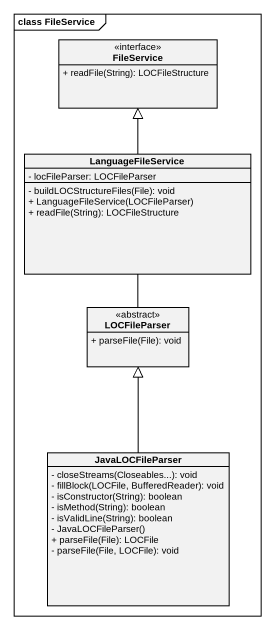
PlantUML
@startuml
mainframe class FileService
hide circle
hide empty members
skinparam classAttributeIconSize 0
class FileService <<interface>> {
  + readFile(String): LOCFileStructure
}
class LanguageFileService {
  - locFileParser: LOCFileParser
  - buildLOCStructureFiles(File): void
  + LanguageFileService(LOCFileParser)
  + readFile(String): LOCFileStructure
}
class LOCFileParser <<abstract>> {
  + parseFile(File): void
}
class JavaLOCFileParser {
  - closeStreams(Closeables...): void
  - fillBlock(LOCFile, BufferedReader): void
  - isConstructor(String): boolean
  - isMethod(String): boolean
  - isValidLine(String): boolean
  - JavaLOCFileParser()
  + parseFile(File): LOCFile
  - parseFile(File, LOCFile): void
}
LanguageFileService -up-|> FileService
LanguageFileService -- LOCFileParser
JavaLOCFileParser -up-|> LOCFileParser
@enduml
